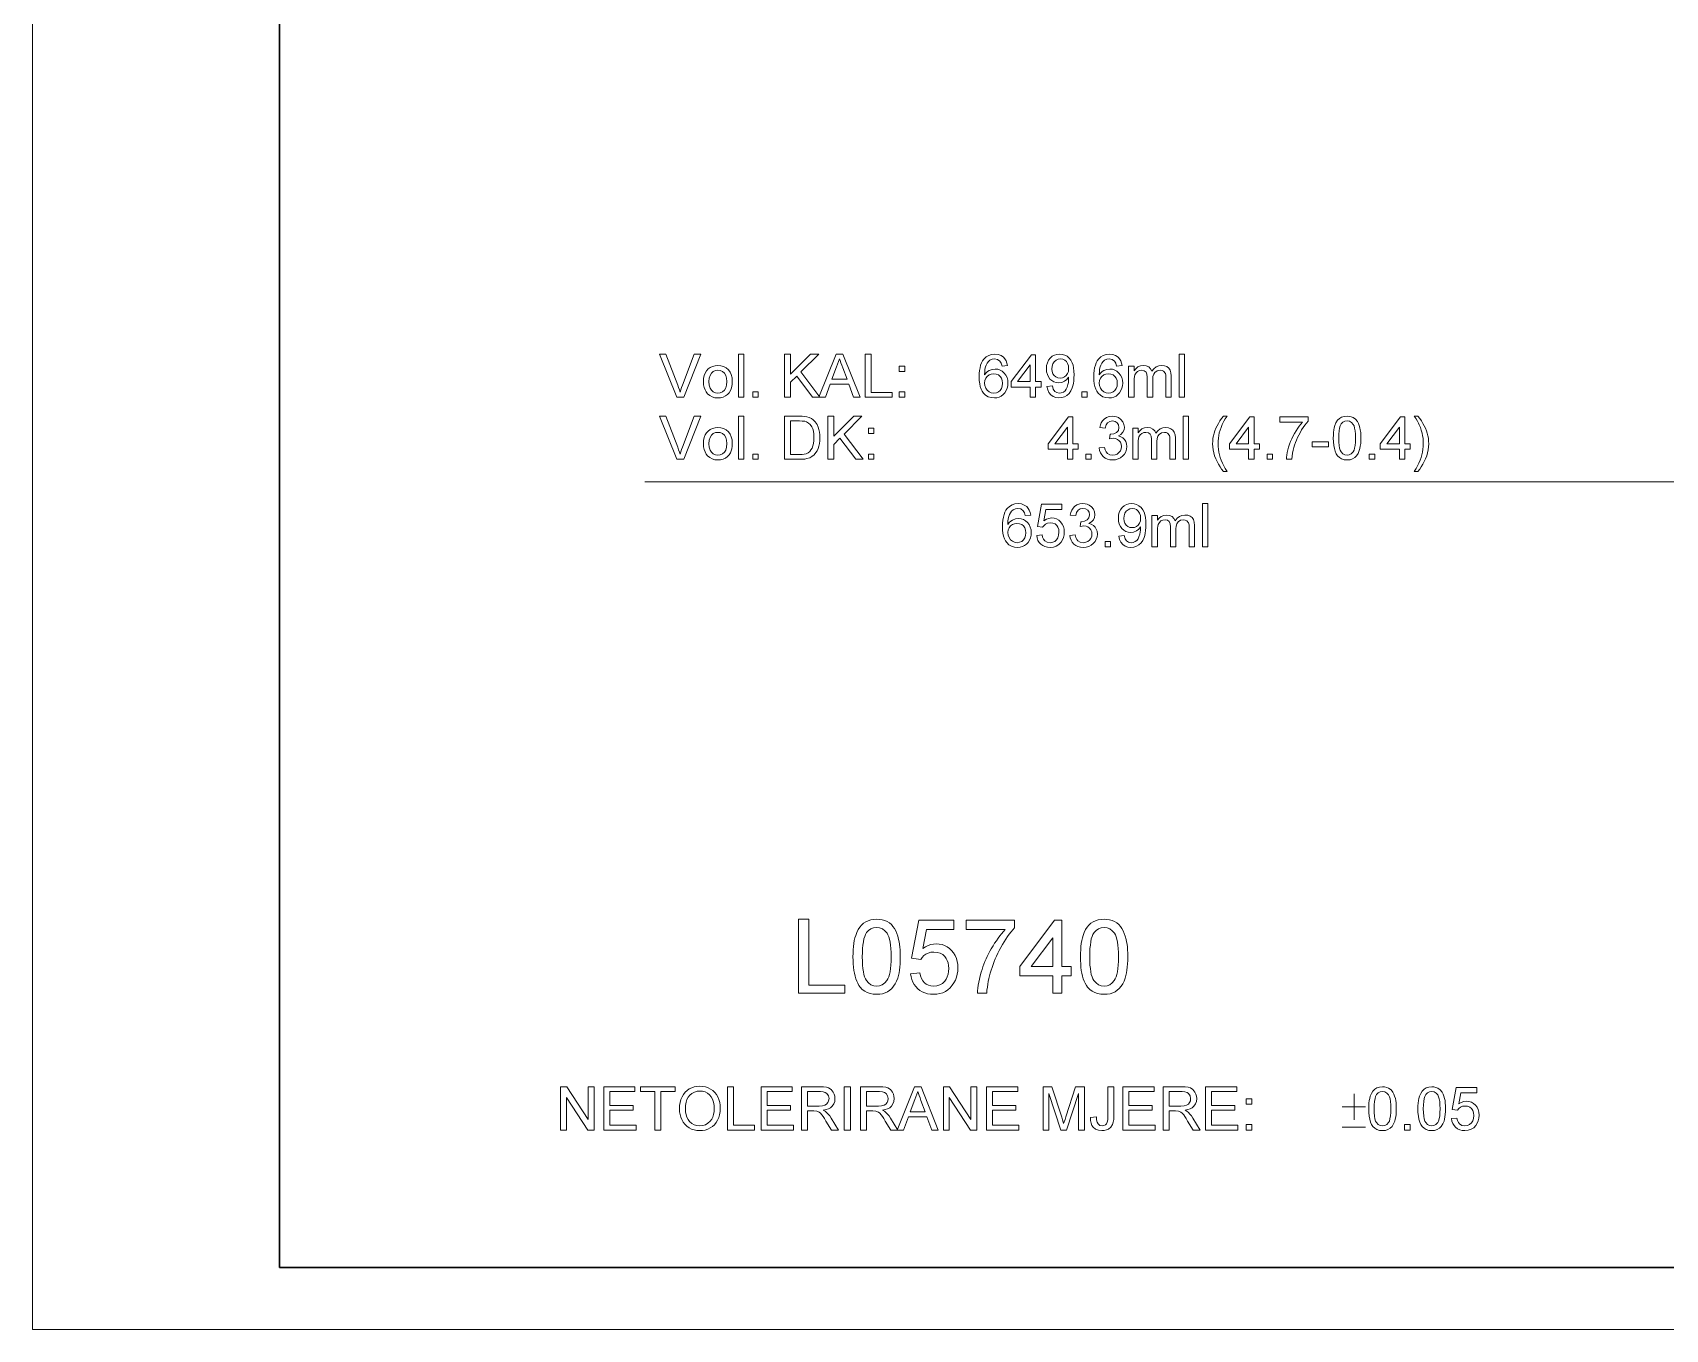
# Model space of a CAD drawing. Extents: x 0 to 297, y 0 to 420.
# Drawn here: x 0 to 132.2, y 0 to 105 of the extents above; entities that cross this region are included whole.
import ezdxf

# ---------------------------------------------------------------- set-up
doc = ezdxf.new("R2010")
doc.units = 0

msp = doc.modelspace()

# ---------------------------------------------------------------- linework, layer by layer
at = {"color": 7, "lineweight": 13}
for q in [(0, 420), (297, 0)]:
    msp.add_line((0, 0), q, dxfattribs=at)
at = {"color": 7, "lineweight": 30}
for q in [(20, 415), (292, 5)]:
    msp.add_line((20, 5), q, dxfattribs=at)
at = {"color": 7, "lineweight": 18}
msp.add_line((49.57, 68.64), (133.65, 68.64), dxfattribs=at)
at = {"color": 7, "lineweight": 13}
for points in [[(52.17, 75.47), (50.76, 78.97), (51.28, 78.97), (52.23, 76.45), (52.3, 76.26), (52.37, 76.07), (52.42, 75.89), (52.48, 76.07), (52.55, 76.26), (52.61, 76.45), (53.57, 78.97), (54.09, 78.97), (52.73, 75.47)], [(54.32, 76.74), (54.33, 77), (54.38, 77.24), (54.46, 77.44), (54.57, 77.62), (54.7, 77.77), (54.87, 77.89), (55.06, 77.98), (55.26, 78.03), (55.49, 78.05), (55.73, 78.03), (55.95, 77.96), (56.15, 77.86), (56.33, 77.71), (56.47, 77.52), (56.57, 77.31), (56.63, 77.05), (56.65, 76.77), (56.64, 76.54), (56.62, 76.34), (56.57, 76.16), (56.51, 76.01), (56.4, 75.84), (56.26, 75.69), (56.09, 75.58), (55.9, 75.49), (55.7, 75.44), (55.49, 75.42), (55.24, 75.44), (55.01, 75.51), (54.82, 75.61), (54.64, 75.76), (54.53, 75.91), (54.44, 76.08), (54.37, 76.27), (54.33, 76.49)], [(57.14, 75.47), (57.14, 78.97), (57.58, 78.97), (57.58, 75.47)], [(60.88, 75.47), (60.88, 78.97), (61.37, 78.97), (61.37, 77.35), (62.99, 78.97), (63.65, 78.97), (62.21, 77.53), (63.75, 75.47), (63.15, 75.47), (61.87, 77.19), (61.37, 76.69), (61.37, 75.47)], [(63.67, 75.47), (65.06, 78.97), (65.6, 78.97), (66.99, 75.47), (66.47, 75.47), (66.08, 76.54), (64.58, 76.54), (64.19, 75.47)], [(64.72, 76.93), (65.94, 76.93), (65.59, 77.87), (65.51, 78.08), (65.44, 78.27), (65.38, 78.44), (65.33, 78.58), (65.25, 78.37), (65.17, 78.15), (65.09, 77.94)], [(67.4, 75.47), (67.4, 78.97), (67.89, 78.97), (67.89, 75.86), (69.59, 75.86), (69.59, 75.47)], [(70.17, 77.56), (70.17, 78), (70.61, 78), (70.61, 77.56)], [(78.92, 78.05), (78.49, 78), (78.42, 78.23), (78.32, 78.39), (78.13, 78.53), (77.89, 78.58), (77.69, 78.56), (77.5, 78.48), (77.39, 78.37), (77.29, 78.24), (77.2, 78.08), (77.15, 77.93), (77.11, 77.75), (77.09, 77.54), (77.08, 77.29), (77.19, 77.44), (77.32, 77.55), (77.46, 77.64), (77.69, 77.73), (77.93, 77.76), (78.14, 77.74), (78.33, 77.68), (78.51, 77.58), (78.67, 77.44), (78.8, 77.27), (78.9, 77.08), (78.95, 76.86), (78.97, 76.62), (78.96, 76.41), (78.91, 76.2), (78.83, 76.01), (78.72, 75.83), (78.59, 75.69), (78.43, 75.57), (78.26, 75.49), (78.07, 75.44), (77.87, 75.42), (77.61, 75.45), (77.37, 75.52), (77.16, 75.64), (76.98, 75.82), (76.88, 75.96), (76.79, 76.13), (76.72, 76.34), (76.68, 76.57), (76.65, 76.82), (76.64, 77.11), (76.65, 77.39), (76.67, 77.64), (76.71, 77.87), (76.76, 78.08), (76.83, 78.27), (76.92, 78.43), (77.02, 78.57), (77.2, 78.75), (77.41, 78.87), (77.65, 78.95), (77.92, 78.97), (78.18, 78.94), (78.41, 78.86), (78.6, 78.73), (78.72, 78.59), (78.82, 78.43), (78.88, 78.25)], [(80.77, 75.47), (80.77, 76.3), (79.22, 76.3), (79.22, 76.74), (80.87, 78.92), (81.21, 78.92), (81.21, 76.74), (81.65, 76.74), (81.65, 76.3), (81.21, 76.3), (81.21, 75.47)], [(80.77, 76.74), (80.77, 78.09), (79.75, 76.74)], [(82.13, 76.35), (82.57, 76.4), (82.64, 76.13), (82.76, 75.95), (82.92, 75.85), (83.12, 75.81), (83.29, 75.83), (83.46, 75.9), (83.59, 75.99), (83.69, 76.12), (83.76, 76.29), (83.82, 76.5), (83.86, 76.67), (83.88, 76.84), (83.88, 77.01), (83.88, 77.1), (83.74, 76.91), (83.54, 76.77), (83.32, 76.67), (83.08, 76.64), (82.88, 76.66), (82.69, 76.72), (82.53, 76.82), (82.37, 76.95), (82.25, 77.13), (82.16, 77.32), (82.1, 77.54), (82.08, 77.79), (82.1, 78.04), (82.16, 78.27), (82.26, 78.47), (82.39, 78.65), (82.55, 78.79), (82.73, 78.89), (82.93, 78.95), (83.15, 78.97), (83.37, 78.95), (83.57, 78.89), (83.76, 78.79), (83.93, 78.65), (84.07, 78.48), (84.18, 78.27), (84.24, 78.08), (84.28, 77.86), (84.31, 77.59), (84.32, 77.29), (84.31, 77.04), (84.3, 76.8), (84.27, 76.59), (84.23, 76.4), (84.18, 76.23), (84.07, 75.99), (83.93, 75.79), (83.75, 75.63), (83.56, 75.52), (83.34, 75.45), (83.09, 75.42), (82.84, 75.45), (82.62, 75.53), (82.44, 75.67), (82.29, 75.85), (82.19, 76.08)], [(83.88, 77.8), (83.86, 78.02), (83.8, 78.21), (83.7, 78.37), (83.57, 78.49), (83.41, 78.56), (83.22, 78.58), (83.03, 78.56), (82.86, 78.48), (82.72, 78.35), (82.61, 78.19), (82.54, 77.99), (82.52, 77.76), (82.54, 77.56), (82.6, 77.38), (82.71, 77.23), (82.85, 77.12), (83.01, 77.05), (83.21, 77.03), (83.39, 77.05), (83.56, 77.12), (83.69, 77.23), (83.8, 77.39), (83.86, 77.57)], [(88.21, 78.05), (87.77, 78), (87.7, 78.23), (87.61, 78.39), (87.41, 78.53), (87.17, 78.58), (86.97, 78.56), (86.78, 78.48), (86.67, 78.37), (86.57, 78.24), (86.48, 78.08), (86.43, 77.93), (86.39, 77.75), (86.37, 77.54), (86.36, 77.29), (86.47, 77.44), (86.6, 77.55), (86.74, 77.64), (86.97, 77.73), (87.22, 77.76), (87.43, 77.74), (87.62, 77.68), (87.79, 77.58), (87.95, 77.44), (88.09, 77.27), (88.18, 77.08), (88.24, 76.86), (88.26, 76.62), (88.24, 76.41), (88.19, 76.2), (88.11, 76.01), (88.01, 75.83), (87.87, 75.69), (87.72, 75.57), (87.54, 75.49), (87.36, 75.44), (87.15, 75.42), (86.89, 75.45), (86.66, 75.52), (86.45, 75.64), (86.27, 75.82), (86.16, 75.96), (86.08, 76.13), (86.01, 76.34), (85.96, 76.57), (85.93, 76.82), (85.92, 77.11), (85.93, 77.39), (85.96, 77.64), (85.99, 77.87), (86.05, 78.08), (86.12, 78.27), (86.2, 78.43), (86.3, 78.57), (86.49, 78.75), (86.69, 78.87), (86.93, 78.95), (87.2, 78.97), (87.46, 78.94), (87.69, 78.86), (87.89, 78.73), (88.01, 78.59), (88.1, 78.43), (88.17, 78.25)], [(88.74, 75.47), (88.74, 78), (89.18, 78), (89.18, 77.62), (89.32, 77.79), (89.49, 77.93), (89.69, 78.02), (89.93, 78.05), (90.17, 78.02), (90.37, 77.93), (90.52, 77.78), (90.62, 77.59), (90.78, 77.79), (90.97, 77.93), (91.18, 78.02), (91.41, 78.05), (91.64, 78.03), (91.84, 77.96), (91.99, 77.84), (92.1, 77.68), (92.17, 77.46), (92.19, 77.2), (92.19, 75.47), (91.76, 75.47), (91.76, 77.05), (91.75, 77.26), (91.72, 77.41), (91.56, 77.59), (91.45, 77.64), (91.31, 77.66), (91.06, 77.62), (90.86, 77.48), (90.77, 77.34), (90.71, 77.16), (90.69, 76.92), (90.69, 75.47), (90.25, 75.47), (90.25, 77.1), (90.22, 77.34), (90.15, 77.52), (90.01, 77.62), (89.8, 77.66), (89.63, 77.64), (89.47, 77.57), (89.34, 77.45), (89.25, 77.29), (89.21, 77.15), (89.19, 76.98), (89.18, 76.77), (89.18, 75.47)], [(92.83, 75.47), (92.83, 78.97), (93.26, 78.97), (93.26, 75.47)], [(54.76, 76.74), (54.78, 76.45), (54.85, 76.22), (54.96, 76.04), (55.11, 75.91), (55.29, 75.84), (55.49, 75.81), (55.68, 75.84), (55.86, 75.92), (56.01, 76.04), (56.12, 76.23), (56.19, 76.46), (56.21, 76.75), (56.19, 77.03), (56.12, 77.25), (56.01, 77.43), (55.86, 77.56), (55.68, 77.63), (55.49, 77.66), (55.29, 77.63), (55.11, 77.56), (54.96, 77.43), (54.85, 77.25), (54.78, 77.02)], [(77.08, 76.63), (77.1, 76.42), (77.18, 76.22), (77.29, 76.04), (77.44, 75.92), (77.62, 75.84), (77.83, 75.81), (78.03, 75.84), (78.2, 75.91), (78.34, 76.03), (78.45, 76.19), (78.51, 76.38), (78.54, 76.61), (78.51, 76.83), (78.45, 77.01), (78.34, 77.16), (78.2, 77.28), (78.02, 77.35), (77.81, 77.37), (77.62, 77.35), (77.45, 77.28), (77.29, 77.16), (77.17, 77.01), (77.1, 76.84)], [(86.36, 76.63), (86.39, 76.42), (86.46, 76.22), (86.58, 76.04), (86.73, 75.92), (86.91, 75.84), (87.12, 75.81), (87.31, 75.84), (87.48, 75.91), (87.62, 76.03), (87.73, 76.19), (87.8, 76.38), (87.82, 76.61), (87.8, 76.83), (87.73, 77.01), (87.63, 77.16), (87.48, 77.28), (87.31, 77.35), (87.1, 77.37), (86.9, 77.35), (86.73, 77.28), (86.58, 77.16), (86.46, 77.01), (86.39, 76.84)], [(58.31, 75.47), (58.31, 75.91), (58.74, 75.91), (58.74, 75.47)], [(70.17, 75.47), (70.17, 75.91), (70.61, 75.91), (70.61, 75.47)], [(84.95, 75.47), (84.95, 75.91), (85.39, 75.91), (85.39, 75.47)], [(52.17, 70.45), (50.76, 73.95), (51.28, 73.95), (52.23, 71.43), (52.3, 71.23), (52.37, 71.04), (52.42, 70.86), (52.48, 71.05), (52.55, 71.24), (52.61, 71.43), (53.57, 73.95), (54.09, 73.95), (52.73, 70.45)], [(54.32, 71.71), (54.33, 71.97), (54.38, 72.21), (54.46, 72.42), (54.57, 72.6), (54.7, 72.74), (54.87, 72.87), (55.06, 72.95), (55.26, 73.01), (55.49, 73.02), (55.73, 73), (55.95, 72.94), (56.15, 72.83), (56.33, 72.68), (56.47, 72.5), (56.57, 72.28), (56.63, 72.03), (56.65, 71.75), (56.64, 71.52), (56.62, 71.31), (56.57, 71.13), (56.51, 70.98), (56.4, 70.81), (56.26, 70.67), (56.09, 70.55), (55.9, 70.47), (55.7, 70.42), (55.49, 70.4), (55.24, 70.42), (55.01, 70.48), (54.82, 70.59), (54.64, 70.74), (54.53, 70.88), (54.44, 71.05), (54.37, 71.25), (54.33, 71.47)], [(57.14, 70.45), (57.14, 73.95), (57.58, 73.95), (57.58, 70.45)], [(60.88, 70.45), (60.88, 73.95), (62.08, 73.95), (62.32, 73.94), (62.53, 73.92), (62.69, 73.9), (62.88, 73.84), (63.05, 73.75), (63.2, 73.65), (63.37, 73.48), (63.51, 73.28), (63.61, 73.05), (63.67, 72.86), (63.72, 72.66), (63.74, 72.44), (63.75, 72.22), (63.74, 71.96), (63.71, 71.72), (63.66, 71.51), (63.59, 71.32), (63.51, 71.15), (63.42, 71), (63.27, 70.82), (63.1, 70.68), (62.92, 70.58), (62.69, 70.51), (62.52, 70.47), (62.34, 70.45), (62.13, 70.45)], [(61.37, 70.84), (62.09, 70.84), (62.3, 70.84), (62.48, 70.86), (62.62, 70.9), (62.79, 70.98), (62.93, 71.09), (63.02, 71.21), (63.11, 71.36), (63.17, 71.54), (63.22, 71.74), (63.25, 71.97), (63.26, 72.22), (63.25, 72.49), (63.22, 72.72), (63.17, 72.92), (63.09, 73.08), (62.96, 73.26), (62.82, 73.39), (62.66, 73.48), (62.52, 73.53), (62.32, 73.55), (62.08, 73.56), (61.37, 73.56)], [(64.38, 70.45), (64.38, 73.95), (64.87, 73.95), (64.87, 72.33), (66.49, 73.95), (67.15, 73.95), (65.71, 72.5), (67.25, 70.45), (66.65, 70.45), (65.37, 72.16), (64.87, 71.66), (64.87, 70.45)], [(67.69, 72.54), (67.69, 72.97), (68.12, 72.97), (68.12, 72.54)], [(83.78, 70.45), (83.78, 71.27), (82.22, 71.27), (82.22, 71.71), (83.87, 73.9), (84.21, 73.9), (84.21, 71.71), (84.65, 71.71), (84.65, 71.27), (84.21, 71.27), (84.21, 70.45)], [(83.78, 71.71), (83.78, 73.06), (82.76, 71.71)], [(86.35, 71.37), (86.79, 71.42), (86.85, 71.22), (86.93, 71.05), (87.02, 70.93), (87.21, 70.82), (87.45, 70.79), (87.65, 70.81), (87.82, 70.88), (87.96, 70.99), (88.07, 71.13), (88.13, 71.3), (88.15, 71.49), (88.13, 71.67), (88.07, 71.83), (87.97, 71.96), (87.83, 72.06), (87.67, 72.13), (87.49, 72.15), (87.36, 72.13), (87.2, 72.1), (87.24, 72.49), (87.31, 72.48), (87.55, 72.52), (87.76, 72.62), (87.91, 72.79), (87.96, 73.04), (87.92, 73.24), (87.81, 73.41), (87.64, 73.52), (87.43, 73.56), (87.21, 73.52), (87.04, 73.41), (86.91, 73.23), (86.84, 72.97), (86.4, 73.02), (86.45, 73.23), (86.53, 73.41), (86.62, 73.57), (86.75, 73.7), (86.94, 73.84), (87.16, 73.92), (87.41, 73.95), (87.59, 73.93), (87.76, 73.89), (87.92, 73.83), (88.12, 73.68), (88.27, 73.49), (88.36, 73.28), (88.4, 73.05), (88.37, 72.83), (88.27, 72.64), (88.12, 72.47), (87.92, 72.35), (88.11, 72.28), (88.27, 72.18), (88.41, 72.05), (88.51, 71.89), (88.57, 71.7), (88.59, 71.49), (88.57, 71.27), (88.51, 71.07), (88.41, 70.88), (88.26, 70.72), (88.09, 70.58), (87.89, 70.48), (87.68, 70.42), (87.44, 70.4), (87.22, 70.41), (87.03, 70.47), (86.85, 70.55), (86.69, 70.67), (86.56, 70.81), (86.46, 70.98), (86.39, 71.16)], [(89.08, 70.45), (89.08, 72.97), (89.51, 72.97), (89.51, 72.59), (89.65, 72.77), (89.82, 72.91), (90.03, 72.99), (90.26, 73.02), (90.51, 72.99), (90.71, 72.9), (90.85, 72.76), (90.95, 72.56), (91.11, 72.76), (91.3, 72.91), (91.51, 72.99), (91.74, 73.02), (91.97, 73), (92.17, 72.93), (92.32, 72.82), (92.44, 72.65), (92.5, 72.44), (92.53, 72.18), (92.53, 70.45), (92.09, 70.45), (92.09, 72.02), (92.08, 72.24), (92.05, 72.39), (91.9, 72.57), (91.78, 72.62), (91.64, 72.63), (91.4, 72.59), (91.2, 72.46), (91.1, 72.32), (91.04, 72.13), (91.02, 71.9), (91.02, 70.45), (90.58, 70.45), (90.58, 72.07), (90.56, 72.32), (90.48, 72.49), (90.34, 72.6), (90.14, 72.63), (89.96, 72.61), (89.8, 72.54), (89.67, 72.42), (89.58, 72.26), (89.54, 72.13), (89.52, 71.95), (89.51, 71.74), (89.51, 70.45)], [(93.16, 70.45), (93.16, 73.95), (93.6, 73.95), (93.6, 70.45)], [(96.42, 69.47), (96.27, 69.66), (96.14, 69.85), (96.02, 70.05), (95.9, 70.27), (95.8, 70.5), (95.7, 70.73), (95.63, 70.97), (95.58, 71.22), (95.55, 71.46), (95.54, 71.71), (95.55, 71.93), (95.57, 72.15), (95.61, 72.36), (95.66, 72.57), (95.73, 72.77), (95.81, 72.97), (95.91, 73.17), (96.01, 73.36), (96.13, 73.56), (96.27, 73.75), (96.42, 73.95), (96.71, 73.95), (96.57, 73.72), (96.46, 73.53), (96.38, 73.38), (96.32, 73.26), (96.23, 73.04), (96.15, 72.81), (96.08, 72.59), (96.04, 72.37), (96.01, 72.15), (95.99, 71.93), (95.98, 71.71), (95.99, 71.49), (96.01, 71.26), (96.04, 71.04), (96.1, 70.82), (96.16, 70.59), (96.24, 70.37), (96.34, 70.14), (96.45, 69.92), (96.57, 69.7), (96.71, 69.47)], [(98.46, 70.45), (98.46, 71.27), (96.9, 71.27), (96.9, 71.71), (98.56, 73.9), (98.9, 73.9), (98.9, 71.71), (99.33, 71.71), (99.33, 71.27), (98.9, 71.27), (98.9, 70.45)], [(98.46, 71.71), (98.46, 73.06), (97.44, 71.71)], [(100.99, 73.46), (100.99, 73.9), (103.27, 73.9), (103.27, 73.54), (103.14, 73.39), (103.01, 73.22), (102.88, 73.03), (102.75, 72.83), (102.62, 72.6), (102.52, 72.41), (102.42, 72.21), (102.33, 72.01), (102.25, 71.81), (102.18, 71.6), (102.12, 71.4), (102.06, 71.18), (102.02, 70.94), (101.98, 70.7), (101.96, 70.45), (101.52, 70.45), (101.53, 70.62), (101.55, 70.8), (101.59, 71), (101.63, 71.21), (101.69, 71.44), (101.77, 71.67), (101.85, 71.89), (101.95, 72.12), (102.05, 72.34), (102.17, 72.55), (102.3, 72.76), (102.43, 72.96), (102.56, 73.14), (102.69, 73.31), (102.83, 73.46)], [(105.31, 72.17), (105.32, 72.41), (105.33, 72.63), (105.36, 72.83), (105.39, 73.01), (105.44, 73.18), (105.53, 73.41), (105.66, 73.61), (105.81, 73.75), (105.99, 73.86), (106.19, 73.93), (106.43, 73.95), (106.61, 73.93), (106.77, 73.9), (106.93, 73.83), (107.12, 73.7), (107.27, 73.51), (107.35, 73.36), (107.41, 73.19), (107.47, 72.99), (107.5, 72.83), (107.53, 72.63), (107.54, 72.42), (107.55, 72.17), (107.54, 71.94), (107.53, 71.72), (107.5, 71.52), (107.47, 71.34), (107.42, 71.17), (107.33, 70.93), (107.2, 70.74), (107.05, 70.59), (106.87, 70.48), (106.67, 70.42), (106.43, 70.4), (106.2, 70.42), (105.99, 70.48), (105.81, 70.59), (105.65, 70.73), (105.55, 70.9), (105.46, 71.1), (105.4, 71.32), (105.35, 71.58), (105.32, 71.86)], [(105.75, 72.17), (105.76, 71.85), (105.78, 71.58), (105.82, 71.36), (105.88, 71.18), (105.95, 71.05), (106.09, 70.9), (106.25, 70.82), (106.43, 70.79), (106.61, 70.82), (106.77, 70.9), (106.91, 71.05), (106.99, 71.18), (107.04, 71.36), (107.08, 71.58), (107.1, 71.85), (107.11, 72.17), (107.1, 72.48), (107.08, 72.75), (107.04, 72.97), (106.99, 73.15), (106.92, 73.28), (106.78, 73.44), (106.62, 73.53), (106.43, 73.56), (106.25, 73.53), (106.09, 73.45), (105.95, 73.32), (105.88, 73.17), (105.82, 72.98), (105.78, 72.76), (105.76, 72.48)], [(110.66, 70.45), (110.66, 71.27), (109.1, 71.27), (109.1, 71.71), (110.76, 73.9), (111.1, 73.9), (111.1, 71.71), (111.53, 71.71), (111.53, 71.27), (111.1, 71.27), (111.1, 70.45)], [(110.66, 71.71), (110.66, 73.06), (109.64, 71.71)], [(112.17, 69.47), (111.87, 69.47), (112.01, 69.7), (112.14, 69.92), (112.25, 70.14), (112.34, 70.37), (112.42, 70.59), (112.49, 70.82), (112.54, 71.04), (112.57, 71.26), (112.6, 71.49), (112.6, 71.71), (112.6, 71.93), (112.58, 72.15), (112.54, 72.36), (112.5, 72.58), (112.44, 72.81), (112.36, 73.03), (112.27, 73.25), (112.21, 73.37), (112.12, 73.53), (112.01, 73.72), (111.87, 73.95), (112.17, 73.95), (112.31, 73.75), (112.45, 73.56), (112.57, 73.36), (112.68, 73.17), (112.77, 72.97), (112.85, 72.77), (112.92, 72.57), (112.97, 72.36), (113.01, 72.15), (113.03, 71.93), (113.04, 71.71), (113.03, 71.46), (113, 71.22), (112.95, 70.97), (112.88, 70.73), (112.79, 70.5), (112.68, 70.27), (112.56, 70.05), (112.44, 69.85), (112.31, 69.66)], [(54.76, 71.71), (54.78, 71.43), (54.85, 71.2), (54.96, 71.02), (55.11, 70.89), (55.29, 70.81), (55.49, 70.79), (55.68, 70.81), (55.86, 70.89), (56.01, 71.02), (56.12, 71.2), (56.19, 71.44), (56.21, 71.72), (56.19, 72), (56.12, 72.23), (56.01, 72.4), (55.86, 72.53), (55.68, 72.61), (55.49, 72.63), (55.29, 72.61), (55.11, 72.53), (54.96, 72.4), (54.85, 72.23), (54.78, 71.99)], [(103.61, 71.47), (103.61, 71.86), (104.92, 71.86), (104.92, 71.47)], [(58.31, 70.45), (58.31, 70.88), (58.74, 70.88), (58.74, 70.45)], [(67.69, 70.45), (67.69, 70.88), (68.12, 70.88), (68.12, 70.45)], [(85.28, 70.45), (85.28, 70.88), (85.72, 70.88), (85.72, 70.45)], [(99.96, 70.45), (99.96, 70.88), (100.4, 70.88), (100.4, 70.45)], [(108.23, 70.45), (108.23, 70.88), (108.67, 70.88), (108.67, 70.45)], [(80.81, 65.94), (80.37, 65.89), (80.3, 66.12), (80.21, 66.28), (80.01, 66.43), (79.77, 66.47), (79.57, 66.45), (79.39, 66.37), (79.27, 66.26), (79.17, 66.13), (79.09, 65.97), (79.03, 65.82), (79, 65.64), (78.97, 65.43), (78.96, 65.18), (79.08, 65.33), (79.2, 65.44), (79.35, 65.53), (79.58, 65.62), (79.82, 65.65), (80.03, 65.63), (80.22, 65.57), (80.4, 65.47), (80.56, 65.33), (80.69, 65.16), (80.78, 64.97), (80.84, 64.75), (80.86, 64.51), (80.84, 64.3), (80.8, 64.09), (80.72, 63.9), (80.61, 63.72), (80.48, 63.58), (80.32, 63.46), (80.15, 63.38), (79.96, 63.33), (79.75, 63.31), (79.49, 63.34), (79.26, 63.41), (79.05, 63.53), (78.87, 63.71), (78.76, 63.85), (78.68, 64.02), (78.61, 64.23), (78.56, 64.46), (78.54, 64.71), (78.53, 65), (78.53, 65.28), (78.56, 65.53), (78.6, 65.76), (78.65, 65.97), (78.72, 66.16), (78.81, 66.32), (78.91, 66.46), (79.09, 66.64), (79.3, 66.76), (79.53, 66.84), (79.8, 66.86), (80.06, 66.84), (80.29, 66.75), (80.49, 66.62), (80.61, 66.48), (80.7, 66.33), (80.77, 66.14)], [(81.3, 64.29), (81.73, 64.33), (81.78, 64.14), (81.85, 63.98), (81.95, 63.86), (82.14, 63.74), (82.38, 63.7), (82.59, 63.73), (82.76, 63.8), (82.91, 63.93), (83.01, 64.1), (83.07, 64.3), (83.1, 64.54), (83.08, 64.76), (83.02, 64.95), (82.92, 65.1), (82.78, 65.22), (82.6, 65.28), (82.39, 65.31), (82.18, 65.28), (82.02, 65.21), (81.89, 65.1), (81.78, 64.97), (81.35, 65.02), (81.69, 66.81), (83.34, 66.81), (83.34, 66.38), (82.05, 66.38), (81.88, 65.47), (82.08, 65.6), (82.29, 65.67), (82.5, 65.7), (82.71, 65.68), (82.9, 65.62), (83.08, 65.52), (83.23, 65.38), (83.37, 65.21), (83.46, 65.02), (83.51, 64.8), (83.53, 64.56), (83.52, 64.33), (83.47, 64.12), (83.38, 63.92), (83.27, 63.74), (83.09, 63.55), (82.88, 63.42), (82.65, 63.34), (82.38, 63.31), (82.16, 63.33), (81.96, 63.38), (81.79, 63.46), (81.63, 63.58), (81.5, 63.72), (81.4, 63.89), (81.33, 64.08)], [(83.97, 64.29), (84.41, 64.33), (84.47, 64.13), (84.54, 63.97), (84.64, 63.85), (84.83, 63.74), (85.07, 63.7), (85.27, 63.73), (85.44, 63.79), (85.58, 63.91), (85.68, 64.05), (85.75, 64.22), (85.77, 64.41), (85.75, 64.59), (85.69, 64.74), (85.58, 64.88), (85.45, 64.98), (85.29, 65.04), (85.11, 65.06), (84.97, 65.05), (84.81, 65.02), (84.86, 65.4), (84.92, 65.4), (85.16, 65.43), (85.37, 65.54), (85.52, 65.71), (85.57, 65.96), (85.54, 66.16), (85.43, 66.33), (85.26, 66.44), (85.04, 66.47), (84.83, 66.44), (84.66, 66.33), (84.53, 66.15), (84.46, 65.89), (84.02, 65.94), (84.07, 66.15), (84.14, 66.33), (84.24, 66.49), (84.36, 66.62), (84.56, 66.76), (84.78, 66.84), (85.03, 66.86), (85.21, 66.85), (85.38, 66.81), (85.54, 66.74), (85.74, 66.6), (85.89, 66.41), (85.98, 66.19), (86.01, 65.96), (85.98, 65.75), (85.89, 65.55), (85.74, 65.39), (85.53, 65.26), (85.72, 65.2), (85.89, 65.1), (86.02, 64.97), (86.12, 64.8), (86.19, 64.62), (86.21, 64.4), (86.19, 64.18), (86.12, 63.98), (86.02, 63.8), (85.88, 63.63), (85.71, 63.49), (85.51, 63.39), (85.29, 63.33), (85.06, 63.31), (84.84, 63.33), (84.64, 63.38), (84.47, 63.47), (84.31, 63.58), (84.18, 63.73), (84.08, 63.9), (84.01, 64.08)], [(87.96, 64.24), (88.39, 64.29), (88.47, 64.02), (88.58, 63.84), (88.74, 63.74), (88.94, 63.7), (89.12, 63.72), (89.28, 63.79), (89.41, 63.89), (89.51, 64.01), (89.58, 64.18), (89.65, 64.39), (89.68, 64.56), (89.7, 64.73), (89.71, 64.9), (89.71, 64.99), (89.56, 64.8), (89.37, 64.66), (89.14, 64.56), (88.9, 64.53), (88.7, 64.55), (88.52, 64.61), (88.35, 64.71), (88.2, 64.85), (88.07, 65.02), (87.98, 65.21), (87.93, 65.43), (87.91, 65.68), (87.93, 65.93), (87.98, 66.16), (88.08, 66.36), (88.21, 66.54), (88.37, 66.68), (88.56, 66.78), (88.76, 66.84), (88.98, 66.86), (89.19, 66.84), (89.39, 66.78), (89.58, 66.68), (89.75, 66.54), (89.89, 66.37), (90, 66.16), (90.06, 65.97), (90.11, 65.75), (90.13, 65.48), (90.14, 65.18), (90.14, 64.93), (90.12, 64.69), (90.09, 64.48), (90.05, 64.29), (90, 64.12), (89.89, 63.88), (89.75, 63.68), (89.58, 63.52), (89.38, 63.41), (89.16, 63.34), (88.92, 63.31), (88.67, 63.34), (88.45, 63.42), (88.26, 63.56), (88.12, 63.74), (88.01, 63.97)], [(89.71, 65.69), (89.69, 65.91), (89.63, 66.1), (89.52, 66.26), (89.39, 66.38), (89.23, 66.45), (89.05, 66.47), (88.85, 66.45), (88.69, 66.37), (88.54, 66.25), (88.43, 66.08), (88.37, 65.88), (88.35, 65.65), (88.37, 65.45), (88.43, 65.27), (88.53, 65.12), (88.67, 65.01), (88.84, 64.94), (89.03, 64.92), (89.22, 64.94), (89.38, 65.01), (89.52, 65.12), (89.62, 65.28), (89.69, 65.46)], [(94.71, 63.36), (94.71, 66.86), (95.15, 66.86), (95.15, 63.36)], [(78.96, 64.52), (78.99, 64.31), (79.06, 64.11), (79.18, 63.93), (79.33, 63.81), (79.51, 63.73), (79.72, 63.7), (79.91, 63.73), (80.08, 63.8), (80.23, 63.92), (80.33, 64.08), (80.4, 64.27), (80.42, 64.5), (80.4, 64.72), (80.34, 64.9), (80.23, 65.06), (80.08, 65.17), (79.91, 65.24), (79.7, 65.26), (79.51, 65.24), (79.33, 65.17), (79.18, 65.06), (79.06, 64.91), (78.99, 64.73)], [(90.63, 63.36), (90.63, 65.89), (91.07, 65.89), (91.07, 65.51), (91.2, 65.68), (91.37, 65.82), (91.58, 65.91), (91.81, 65.94), (92.06, 65.91), (92.26, 65.82), (92.41, 65.67), (92.51, 65.48), (92.67, 65.68), (92.85, 65.82), (93.06, 65.91), (93.29, 65.94), (93.53, 65.92), (93.72, 65.85), (93.88, 65.73), (93.99, 65.57), (94.06, 65.36), (94.08, 65.09), (94.08, 63.36), (93.64, 63.36), (93.64, 64.94), (93.63, 65.15), (93.6, 65.3), (93.45, 65.48), (93.33, 65.53), (93.19, 65.55), (92.95, 65.51), (92.75, 65.38), (92.65, 65.24), (92.59, 65.05), (92.57, 64.81), (92.57, 63.36), (92.14, 63.36), (92.14, 64.99), (92.11, 65.23), (92.03, 65.41), (91.89, 65.51), (91.69, 65.55), (91.52, 65.53), (91.36, 65.46), (91.23, 65.34), (91.14, 65.18), (91.1, 65.04), (91.07, 64.87), (91.07, 64.66), (91.07, 63.36)], [(86.84, 63.36), (86.84, 63.8), (87.28, 63.8), (87.28, 63.36)], [(62, 27.21), (62, 33.21), (62.84, 33.21), (62.84, 27.88), (65.75, 27.88), (65.75, 27.21)], [(66.42, 30.17), (66.43, 30.46), (66.44, 30.74), (66.46, 31), (66.49, 31.25), (66.53, 31.48), (66.58, 31.69), (66.64, 31.89), (66.73, 32.14), (66.84, 32.37), (66.97, 32.57), (67.11, 32.74), (67.27, 32.88), (67.45, 33), (67.65, 33.09), (67.86, 33.16), (68.09, 33.2), (68.34, 33.21), (68.57, 33.2), (68.79, 33.16), (68.99, 33.1), (69.19, 33.02), (69.37, 32.91), (69.53, 32.78), (69.66, 32.63), (69.78, 32.46), (69.88, 32.27), (69.97, 32.06), (70.05, 31.83), (70.12, 31.58), (70.16, 31.39), (70.2, 31.19), (70.22, 30.96), (70.24, 30.72), (70.25, 30.45), (70.25, 30.17), (70.25, 29.88), (70.24, 29.6), (70.22, 29.34), (70.19, 29.09), (70.15, 28.87), (70.1, 28.65), (70.04, 28.45), (69.95, 28.2), (69.84, 27.98), (69.71, 27.78), (69.57, 27.6), (69.41, 27.46), (69.23, 27.34), (69.03, 27.25), (68.82, 27.18), (68.59, 27.14), (68.34, 27.13), (68.06, 27.14), (67.81, 27.19), (67.58, 27.27), (67.37, 27.38), (67.17, 27.53), (67, 27.7), (66.9, 27.85), (66.81, 28.02), (66.73, 28.2), (66.66, 28.39), (66.59, 28.6), (66.54, 28.83), (66.5, 29.07), (66.46, 29.32), (66.44, 29.59), (66.43, 29.87)], [(71.09, 28.8), (71.84, 28.88), (71.89, 28.63), (71.97, 28.41), (72.07, 28.22), (72.2, 28.07), (72.35, 27.95), (72.53, 27.86), (72.73, 27.81), (72.95, 27.8), (73.22, 27.82), (73.46, 27.89), (73.67, 28.01), (73.85, 28.19), (73.96, 28.35), (74.05, 28.54), (74.12, 28.75), (74.16, 28.97), (74.17, 29.22), (74.16, 29.46), (74.12, 29.67), (74.06, 29.87), (73.98, 30.04), (73.87, 30.19), (73.7, 30.35), (73.49, 30.46), (73.24, 30.52), (72.96, 30.55), (72.72, 30.53), (72.51, 30.47), (72.33, 30.38), (72.17, 30.26), (72.03, 30.12), (71.92, 29.96), (71.17, 30.05), (71.75, 33.13), (74.59, 33.13), (74.59, 32.38), (72.37, 32.38), (72.09, 30.83), (72.29, 30.97), (72.5, 31.07), (72.72, 31.15), (72.94, 31.2), (73.16, 31.21), (73.4, 31.2), (73.63, 31.15), (73.84, 31.08), (74.04, 30.97), (74.23, 30.83), (74.41, 30.67), (74.57, 30.48), (74.69, 30.27), (74.79, 30.04), (74.86, 29.8), (74.91, 29.54), (74.92, 29.27), (74.91, 29), (74.87, 28.75), (74.81, 28.51), (74.72, 28.28), (74.6, 28.06), (74.46, 27.86), (74.3, 27.66), (74.11, 27.5), (73.91, 27.37), (73.7, 27.26), (73.46, 27.19), (73.21, 27.14), (72.95, 27.13), (72.69, 27.14), (72.45, 27.18), (72.23, 27.24), (72.02, 27.33), (71.83, 27.45), (71.66, 27.58), (71.5, 27.75), (71.37, 27.92), (71.27, 28.12), (71.18, 28.33), (71.12, 28.55)], [(75.59, 32.38), (75.59, 33.13), (79.5, 33.13), (79.5, 32.52), (79.36, 32.36), (79.22, 32.19), (79.08, 32.01), (78.94, 31.81), (78.8, 31.6), (78.66, 31.38), (78.53, 31.15), (78.39, 30.91), (78.27, 30.68), (78.15, 30.46), (78.05, 30.23), (77.94, 30), (77.85, 29.78), (77.76, 29.55), (77.68, 29.31), (77.6, 29.08), (77.53, 28.85), (77.47, 28.63), (77.42, 28.41), (77.37, 28.18), (77.33, 27.95), (77.3, 27.71), (77.27, 27.46), (77.25, 27.21), (76.5, 27.21), (76.51, 27.42), (76.53, 27.64), (76.57, 27.87), (76.61, 28.11), (76.66, 28.36), (76.73, 28.63), (76.8, 28.91), (76.87, 29.13), (76.94, 29.35), (77.02, 29.56), (77.1, 29.78), (77.2, 29.99), (77.29, 30.2), (77.4, 30.41), (77.51, 30.62), (77.62, 30.82), (77.76, 31.05), (77.89, 31.27), (78.03, 31.47), (78.17, 31.67), (78.31, 31.86), (78.46, 32.04), (78.61, 32.22), (78.75, 32.38)], [(82.59, 27.21), (82.59, 28.63), (79.92, 28.63), (79.92, 29.38), (82.75, 33.13), (83.34, 33.13), (83.34, 29.38), (84.09, 29.38), (84.09, 28.63), (83.34, 28.63), (83.34, 27.21)], [(84.84, 30.17), (84.84, 30.46), (84.86, 30.74), (84.88, 31), (84.91, 31.25), (84.95, 31.48), (85, 31.69), (85.05, 31.89), (85.15, 32.14), (85.26, 32.37), (85.39, 32.57), (85.53, 32.74), (85.69, 32.88), (85.87, 33), (86.06, 33.09), (86.28, 33.16), (86.51, 33.2), (86.75, 33.21), (86.98, 33.2), (87.2, 33.16), (87.41, 33.1), (87.61, 33.02), (87.78, 32.91), (87.94, 32.78), (88.08, 32.63), (88.2, 32.46), (88.3, 32.27), (88.39, 32.06), (88.47, 31.83), (88.54, 31.58), (88.58, 31.39), (88.61, 31.19), (88.64, 30.96), (88.66, 30.72), (88.67, 30.45), (88.67, 30.17), (88.67, 29.88), (88.65, 29.6), (88.63, 29.34), (88.6, 29.09), (88.56, 28.87), (88.52, 28.65), (88.46, 28.45), (88.37, 28.2), (88.26, 27.98), (88.13, 27.78), (87.98, 27.6), (87.82, 27.46), (87.65, 27.34), (87.45, 27.25), (87.24, 27.18), (87, 27.14), (86.75, 27.13), (86.48, 27.14), (86.23, 27.19), (86, 27.27), (85.78, 27.38), (85.59, 27.53), (85.42, 27.7), (85.32, 27.85), (85.23, 28.02), (85.15, 28.2), (85.07, 28.39), (85.01, 28.6), (84.96, 28.83), (84.91, 29.07), (84.88, 29.32), (84.86, 29.59), (84.84, 29.87)], [(67.17, 30.17), (67.18, 29.82), (67.19, 29.5), (67.22, 29.21), (67.26, 28.95), (67.3, 28.73), (67.36, 28.54), (67.43, 28.38), (67.51, 28.25), (67.69, 28.05), (67.88, 27.91), (68.1, 27.82), (68.34, 27.8), (68.57, 27.82), (68.79, 27.91), (68.99, 28.05), (69.17, 28.25), (69.25, 28.38), (69.32, 28.54), (69.37, 28.73), (69.42, 28.96), (69.46, 29.21), (69.48, 29.5), (69.5, 29.82), (69.5, 30.17), (69.5, 30.51), (69.48, 30.83), (69.46, 31.11), (69.42, 31.36), (69.38, 31.59), (69.32, 31.78), (69.25, 31.94), (69.18, 32.07), (69, 32.28), (68.8, 32.43), (68.58, 32.52), (68.33, 32.55), (68.09, 32.52), (67.88, 32.44), (67.69, 32.31), (67.52, 32.13), (67.44, 31.98), (67.37, 31.81), (67.31, 31.61), (67.26, 31.37), (67.22, 31.12), (67.19, 30.83), (67.18, 30.51)], [(85.59, 30.17), (85.59, 29.82), (85.61, 29.5), (85.64, 29.21), (85.67, 28.95), (85.72, 28.73), (85.78, 28.54), (85.85, 28.38), (85.92, 28.25), (86.1, 28.05), (86.3, 27.91), (86.52, 27.82), (86.75, 27.8), (86.99, 27.82), (87.21, 27.91), (87.41, 28.05), (87.58, 28.25), (87.66, 28.38), (87.73, 28.54), (87.79, 28.73), (87.84, 28.96), (87.87, 29.21), (87.9, 29.5), (87.92, 29.82), (87.92, 30.17), (87.92, 30.51), (87.9, 30.83), (87.88, 31.11), (87.84, 31.36), (87.79, 31.59), (87.74, 31.78), (87.67, 31.94), (87.59, 32.07), (87.42, 32.28), (87.22, 32.43), (87, 32.52), (86.75, 32.55), (86.51, 32.52), (86.3, 32.44), (86.11, 32.31), (85.94, 32.13), (85.85, 31.98), (85.78, 31.81), (85.72, 31.61), (85.67, 31.37), (85.64, 31.12), (85.61, 30.83), (85.59, 30.51)], [(82.59, 29.38), (82.59, 31.69), (80.84, 29.38)], [(42.75, 16.14), (42.75, 19.64), (43.26, 19.64), (44.98, 17), (44.98, 19.64), (45.47, 19.64), (45.47, 16.14), (44.95, 16.14), (43.23, 18.78), (43.23, 16.14)], [(46.25, 16.14), (46.25, 19.64), (48.77, 19.64), (48.77, 19.25), (46.73, 19.25), (46.73, 18.13), (48.63, 18.13), (48.63, 17.74), (46.73, 17.74), (46.73, 16.53), (48.87, 16.53), (48.87, 16.14)], [(50.38, 16.14), (50.38, 19.25), (49.21, 19.25), (49.21, 19.64), (52.03, 19.64), (52.03, 19.25), (50.86, 19.25), (50.86, 16.14)], [(52.37, 17.84), (52.38, 18.12), (52.42, 18.38), (52.49, 18.61), (52.58, 18.83), (52.69, 19.02), (52.83, 19.2), (52.99, 19.35), (53.17, 19.47), (53.36, 19.57), (53.57, 19.63), (53.79, 19.67), (54.03, 19.69), (54.26, 19.67), (54.48, 19.63), (54.69, 19.56), (54.89, 19.46), (55.07, 19.33), (55.23, 19.18), (55.36, 19.01), (55.47, 18.82), (55.56, 18.6), (55.63, 18.38), (55.66, 18.14), (55.68, 17.88), (55.66, 17.63), (55.62, 17.38), (55.56, 17.15), (55.46, 16.94), (55.35, 16.74), (55.21, 16.57), (55.05, 16.43), (54.86, 16.31), (54.66, 16.21), (54.46, 16.14), (54.25, 16.1), (54.02, 16.09), (53.79, 16.11), (53.56, 16.15), (53.35, 16.22), (53.15, 16.33), (52.97, 16.46), (52.81, 16.61), (52.68, 16.78), (52.57, 16.98), (52.48, 17.18), (52.42, 17.4), (52.38, 17.62)], [(52.86, 17.84), (52.87, 17.6), (52.91, 17.37), (52.98, 17.18), (53.07, 17), (53.19, 16.84), (53.37, 16.68), (53.56, 16.57), (53.78, 16.5), (54.02, 16.48), (54.27, 16.5), (54.49, 16.57), (54.68, 16.69), (54.86, 16.85), (54.98, 17.01), (55.07, 17.19), (55.14, 17.4), (55.18, 17.63), (55.19, 17.89), (55.18, 18.09), (55.16, 18.29), (55.11, 18.47), (55.05, 18.63), (54.94, 18.83), (54.8, 18.99), (54.64, 19.12), (54.45, 19.22), (54.25, 19.28), (54.03, 19.3), (53.8, 19.28), (53.58, 19.21), (53.38, 19.11), (53.2, 18.96), (53.08, 18.81), (52.98, 18.62), (52.91, 18.4), (52.87, 18.13)], [(56.26, 16.14), (56.26, 19.64), (56.75, 19.64), (56.75, 16.53), (58.45, 16.53), (58.45, 16.14)], [(58.98, 16.14), (58.98, 19.64), (61.51, 19.64), (61.51, 19.25), (59.47, 19.25), (59.47, 18.13), (61.36, 18.13), (61.36, 17.74), (59.47, 17.74), (59.47, 16.53), (61.61, 16.53), (61.61, 16.14)], [(62.24, 16.14), (62.24, 19.64), (63.77, 19.64), (64.04, 19.63), (64.27, 19.6), (64.45, 19.55), (64.66, 19.42), (64.82, 19.21), (64.9, 19.05), (64.95, 18.88), (64.96, 18.69), (64.94, 18.46), (64.86, 18.25), (64.73, 18.07), (64.6, 17.95), (64.44, 17.86), (64.24, 17.79), (64.02, 17.74), (64.17, 17.66), (64.29, 17.57), (64.41, 17.43), (64.54, 17.28), (64.66, 17.1), (65.24, 16.14), (64.68, 16.14), (64.23, 16.87), (64.11, 17.07), (64.01, 17.23), (63.91, 17.36), (63.8, 17.5), (63.69, 17.59), (63.49, 17.68), (63.24, 17.69), (62.73, 17.69), (62.73, 16.14)], [(62.73, 18.08), (63.68, 18.08), (63.95, 18.1), (64.14, 18.15), (64.29, 18.24), (64.39, 18.36), (64.45, 18.51), (64.48, 18.68), (64.43, 18.91), (64.31, 19.09), (64.18, 19.18), (64, 19.23), (63.79, 19.25), (62.73, 19.25)], [(65.72, 16.14), (65.72, 19.64), (66.21, 19.64), (66.21, 16.14)], [(67.04, 16.14), (67.04, 19.64), (68.57, 19.64), (68.84, 19.63), (69.07, 19.6), (69.25, 19.55), (69.46, 19.42), (69.62, 19.21), (69.7, 19.05), (69.74, 18.88), (69.76, 18.69), (69.73, 18.46), (69.66, 18.25), (69.53, 18.07), (69.4, 17.95), (69.23, 17.86), (69.04, 17.79), (68.81, 17.74), (68.97, 17.66), (69.08, 17.57), (69.21, 17.43), (69.34, 17.28), (69.45, 17.1), (70.04, 16.14), (69.48, 16.14), (69.03, 16.87), (68.91, 17.07), (68.8, 17.23), (68.71, 17.36), (68.59, 17.5), (68.49, 17.59), (68.28, 17.68), (68.04, 17.69), (67.52, 17.69), (67.52, 16.14)], [(67.52, 18.08), (68.48, 18.08), (68.74, 18.1), (68.94, 18.15), (69.08, 18.24), (69.19, 18.36), (69.25, 18.51), (69.27, 18.68), (69.23, 18.91), (69.11, 19.09), (68.98, 19.18), (68.8, 19.23), (68.58, 19.25), (67.52, 19.25)], [(70.01, 16.14), (71.4, 19.64), (71.93, 19.64), (73.32, 16.14), (72.81, 16.14), (72.41, 17.21), (70.91, 17.21), (70.52, 16.14)], [(71.06, 17.6), (72.27, 17.6), (71.92, 18.54), (71.85, 18.75), (71.78, 18.94), (71.72, 19.11), (71.66, 19.25), (71.59, 19.04), (71.51, 18.82), (71.43, 18.6)], [(73.74, 16.14), (73.74, 19.64), (74.25, 19.64), (75.97, 17), (75.97, 19.64), (76.46, 19.64), (76.46, 16.14), (75.94, 16.14), (74.22, 18.78), (74.22, 16.14)], [(77.24, 16.14), (77.24, 19.64), (79.76, 19.64), (79.76, 19.25), (77.72, 19.25), (77.72, 18.13), (79.62, 18.13), (79.62, 17.74), (77.72, 17.74), (77.72, 16.53), (79.86, 16.53), (79.86, 16.14)], [(81.81, 16.14), (81.81, 19.64), (82.53, 19.64), (83.32, 17.18), (83.39, 16.97), (83.44, 16.79), (83.48, 16.66), (83.53, 16.81), (83.59, 16.99), (83.66, 17.22), (84.45, 19.64), (85.16, 19.64), (85.16, 16.14), (84.67, 16.14), (84.67, 19.1), (83.72, 16.14), (83.24, 16.14), (82.29, 19.1), (82.29, 16.14)], [(85.65, 17.15), (86.13, 17.21), (86.15, 16.96), (86.2, 16.77), (86.27, 16.63), (86.41, 16.52), (86.59, 16.48), (86.74, 16.5), (86.86, 16.56), (86.95, 16.65), (87.01, 16.78), (87.05, 16.96), (87.06, 17.22), (87.06, 19.64), (87.54, 19.64), (87.54, 17.26), (87.53, 16.99), (87.5, 16.77), (87.44, 16.58), (87.3, 16.37), (87.11, 16.22), (86.95, 16.15), (86.77, 16.1), (86.57, 16.09), (86.29, 16.12), (86.06, 16.21), (85.88, 16.36), (85.77, 16.51), (85.7, 16.69), (85.66, 16.9)], [(88.27, 16.14), (88.27, 19.64), (90.8, 19.64), (90.8, 19.25), (88.76, 19.25), (88.76, 18.13), (90.65, 18.13), (90.65, 17.74), (88.76, 17.74), (88.76, 16.53), (90.9, 16.53), (90.9, 16.14)], [(91.53, 16.14), (91.53, 19.64), (93.06, 19.64), (93.33, 19.63), (93.56, 19.6), (93.74, 19.55), (93.95, 19.42), (94.11, 19.21), (94.19, 19.05), (94.24, 18.88), (94.25, 18.69), (94.23, 18.46), (94.15, 18.25), (94.02, 18.07), (93.89, 17.95), (93.73, 17.86), (93.53, 17.79), (93.31, 17.74), (93.46, 17.66), (93.58, 17.57), (93.7, 17.43), (93.83, 17.28), (93.95, 17.1), (94.53, 16.14), (93.97, 16.14), (93.52, 16.87), (93.4, 17.07), (93.3, 17.23), (93.2, 17.36), (93.08, 17.5), (92.98, 17.59), (92.78, 17.68), (92.53, 17.69), (92.01, 17.69), (92.01, 16.14)], [(92.01, 18.08), (92.97, 18.08), (93.24, 18.1), (93.43, 18.15), (93.58, 18.24), (93.68, 18.36), (93.74, 18.51), (93.76, 18.68), (93.72, 18.91), (93.6, 19.09), (93.47, 19.18), (93.29, 19.23), (93.08, 19.25), (92.01, 19.25)], [(94.96, 16.14), (94.96, 19.64), (97.49, 19.64), (97.49, 19.25), (95.45, 19.25), (95.45, 18.13), (97.35, 18.13), (97.35, 17.74), (95.45, 17.74), (95.45, 16.53), (97.59, 16.53), (97.59, 16.14)], [(98.27, 18.23), (98.27, 18.67), (98.71, 18.67), (98.71, 18.23)], [(108.18, 17.86), (108.18, 18.1), (108.2, 18.32), (108.22, 18.52), (108.26, 18.7), (108.3, 18.87), (108.4, 19.1), (108.52, 19.3), (108.67, 19.45), (108.85, 19.55), (109.06, 19.62), (109.29, 19.64), (109.47, 19.63), (109.64, 19.59), (109.79, 19.53), (109.99, 19.39), (110.14, 19.2), (110.21, 19.05), (110.28, 18.88), (110.34, 18.69), (110.37, 18.52), (110.39, 18.33), (110.41, 18.11), (110.41, 17.86), (110.41, 17.63), (110.39, 17.41), (110.37, 17.21), (110.33, 17.03), (110.29, 16.86), (110.19, 16.63), (110.07, 16.43), (109.92, 16.28), (109.74, 16.18), (109.53, 16.11), (109.29, 16.09), (109.06, 16.11), (108.85, 16.17), (108.67, 16.28), (108.52, 16.43), (108.41, 16.59), (108.33, 16.79), (108.26, 17.01), (108.21, 17.27), (108.19, 17.55)], [(108.61, 17.86), (108.62, 17.55), (108.65, 17.27), (108.68, 17.05), (108.74, 16.87), (108.81, 16.74), (108.95, 16.6), (109.11, 16.51), (109.29, 16.48), (109.48, 16.51), (109.64, 16.6), (109.78, 16.74), (109.85, 16.87), (109.9, 17.05), (109.94, 17.28), (109.97, 17.55), (109.98, 17.86), (109.97, 18.18), (109.94, 18.44), (109.91, 18.67), (109.85, 18.84), (109.79, 18.98), (109.65, 19.13), (109.48, 19.22), (109.29, 19.25), (109.11, 19.22), (108.95, 19.14), (108.82, 19.01), (108.74, 18.86), (108.69, 18.68), (108.65, 18.45), (108.62, 18.18)], [(112.16, 17.86), (112.17, 18.1), (112.18, 18.32), (112.21, 18.52), (112.24, 18.7), (112.29, 18.87), (112.39, 19.1), (112.51, 19.3), (112.66, 19.45), (112.84, 19.55), (113.05, 19.62), (113.28, 19.64), (113.46, 19.63), (113.62, 19.59), (113.78, 19.53), (113.97, 19.39), (114.12, 19.2), (114.2, 19.05), (114.27, 18.88), (114.32, 18.69), (114.36, 18.52), (114.38, 18.33), (114.39, 18.11), (114.4, 17.86), (114.39, 17.63), (114.38, 17.41), (114.35, 17.21), (114.32, 17.03), (114.28, 16.86), (114.18, 16.63), (114.06, 16.43), (113.9, 16.28), (113.73, 16.18), (113.52, 16.11), (113.28, 16.09), (113.05, 16.11), (112.84, 16.17), (112.66, 16.28), (112.5, 16.43), (112.4, 16.59), (112.31, 16.79), (112.25, 17.01), (112.2, 17.27), (112.17, 17.55)], [(112.6, 17.86), (112.61, 17.55), (112.63, 17.27), (112.67, 17.05), (112.73, 16.87), (112.8, 16.74), (112.94, 16.6), (113.1, 16.51), (113.28, 16.48), (113.46, 16.51), (113.62, 16.6), (113.77, 16.74), (113.84, 16.87), (113.89, 17.05), (113.93, 17.28), (113.95, 17.55), (113.96, 17.86), (113.95, 18.18), (113.93, 18.44), (113.89, 18.67), (113.84, 18.84), (113.77, 18.98), (113.63, 19.13), (113.47, 19.22), (113.28, 19.25), (113.1, 19.22), (112.94, 19.14), (112.8, 19.01), (112.73, 18.86), (112.67, 18.68), (112.63, 18.45), (112.61, 18.18)], [(114.89, 17.06), (115.32, 17.11), (115.37, 16.92), (115.44, 16.76), (115.53, 16.64), (115.73, 16.52), (115.97, 16.48), (116.18, 16.5), (116.35, 16.58), (116.49, 16.71), (116.6, 16.88), (116.66, 17.08), (116.68, 17.31), (116.66, 17.53), (116.6, 17.72), (116.51, 17.88), (116.37, 17.99), (116.19, 18.06), (115.97, 18.08), (115.77, 18.06), (115.61, 17.99), (115.48, 17.88), (115.37, 17.74), (114.93, 17.79), (115.27, 19.59), (116.93, 19.59), (116.93, 19.15), (115.63, 19.15), (115.47, 18.25), (115.67, 18.37), (115.88, 18.45), (116.09, 18.47), (116.3, 18.45), (116.49, 18.39), (116.67, 18.29), (116.82, 18.15), (116.95, 17.98), (117.05, 17.79), (117.1, 17.58), (117.12, 17.34), (117.1, 17.11), (117.05, 16.89), (116.97, 16.7), (116.85, 16.52), (116.68, 16.33), (116.47, 16.2), (116.23, 16.12), (115.97, 16.09), (115.75, 16.11), (115.55, 16.16), (115.37, 16.24), (115.22, 16.36), (115.09, 16.5), (114.99, 16.67), (114.92, 16.85)], [(98.27, 16.14), (98.27, 16.58), (98.71, 16.58), (98.71, 16.14)], [(111.09, 16.14), (111.09, 16.58), (111.53, 16.58), (111.53, 16.14)]]:
    msp.add_lwpolyline(points, close=True, dxfattribs=at)
for points in [[(106.99, 16.96), (106.99, 19.06)], [(106.04, 18.01), (107.93, 18.01)], [(106.04, 16.37), (107.93, 16.37)]]:
    msp.add_lwpolyline(points, dxfattribs=at)

doc.saveas('drawing.dxf')
